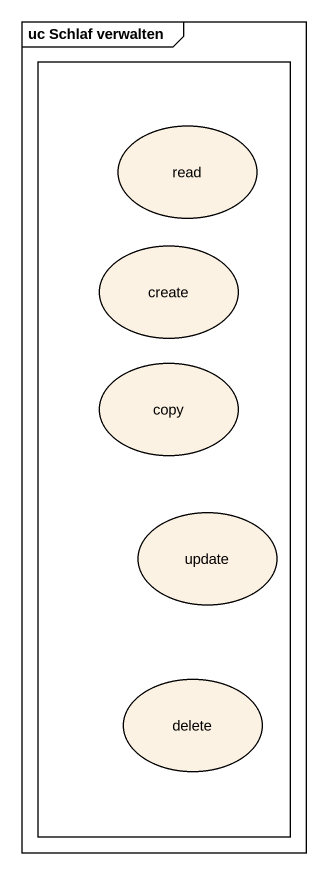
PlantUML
@startuml
mainframe uc Schlaf verwalten
rectangle " " as rectangle1 {
  usecase read
  usecase "create" as create_
  usecase copy
  usecase update
  usecase delete
}
@enduml
